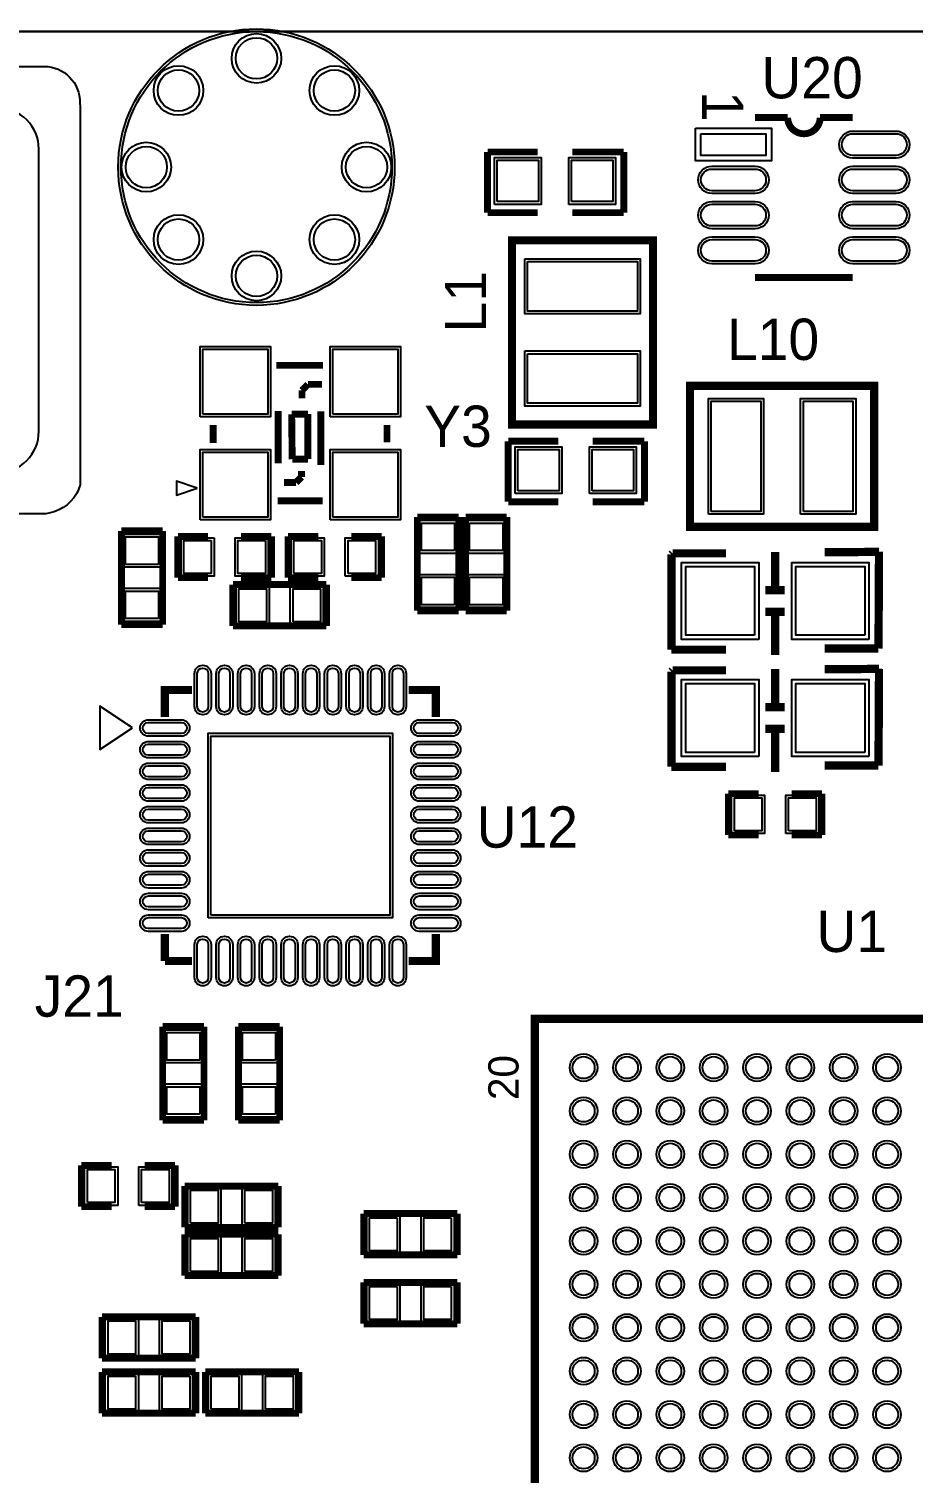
# Model space of a CAD drawing. Extents: x -2.2 to 93.5, y 0 to 50.
# Drawn here: x 19.5 to 35.82, y 23.41 to 50.05 of the extents above; entities that cross this region are included whole.
import ezdxf

# ---------------------------------------------------------------- set-up
doc = ezdxf.new("R2010")
doc.units = 0
for name, color, linetype in [('BG_OUTLINE', 5, 'CONTINUOUS'), ('BG_SILKSCREEN_TOP', 7, 'CONTINUOUS'), ('BG_SOLDERMASK_TOP', 110, 'CONTINUOUS'), ('PG_SILKSCREEN_TOP', 7, 'CONTINUOUS'), ('PIN_SOLDERMASK_TOP', 12, 'CONTINUOUS'), ('PIN_TOP', 12, 'CONTINUOUS'), ('RD_SILKSCREEN_TOP', 7, 'CONTINUOUS')]:
    doc.layers.add(name, color=color, linetype=linetype)

msp = doc.modelspace()

# ---------------------------------------------------------------- linework, layer by layer
at = {"layer": 'BG_OUTLINE'}
msp.add_lwpolyline([(0, 47.4472), (0, 47.999396, -0.414214), (1.999996, 49.999392), (77.999844, 49.999392, -0.414214), (79.99984, 47.999396), (79.99984, 1.999996, -0.414214), (77.999844, 0), (1.999996, 0, -0.414214), (0, 1.999996)], format="xyb", dxfattribs=at)
msp.add_lwpolyline([(0, 47.4472), (2.538222, 47.4472), (2.538222, 46.9646), (2.538222, 46.9392), (2.843022, 46.9392), (2.843022, 44.5008), (2.538222, 44.5008), (2.538222, 43.9928), (2.512822, 43.9928), (0, 43.9928), (0, 1.999996, 0.414214), (1.999996, 0), (77.999844, 0, 0.414214), (79.99984, 1.999996), (79.99984, 47.999396, 0.414214), (77.999844, 49.999392), (1.999996, 49.999392, 0.414214), (0, 47.999396)], format="xyb", close=True, dxfattribs=at)
at = {"layer": 'BG_SOLDERMASK_TOP'}
msp.add_lwpolyline([(6.731, 41.101264), (6.731, 41.863264), (18.923, 41.863264, 0.414214), (19.685, 42.625264), (19.685, 47.832264, 0.414214), (18.923, 48.594264), (6.731, 48.594264), (6.731, 49.356264), (19.7866, 49.356264, -0.419629), (20.441158, 48.689514, -0.031219), (20.447, 48.594264), (20.447, 41.64076, -0.248271), (19.971258, 41.139872, -0.071245), (19.7612, 41.101772, -0.008601), (19.7358, 41.101264)], format="xyb", close=True, dxfattribs=at)
at = {"layer": 'PG_SILKSCREEN_TOP'}
for points, const_width in [([(33.503362, 48.414432), (32.903414, 48.414432)], 0.127), ([(28.8925, 47.7774), (27.9654, 47.7774)], 0.127), ([(27.9654, 47.7774), (27.9654, 46.6598)], 0.127), ([(29.5275, 47.7774), (30.48, 47.7774)], 0.127), ([(30.48, 47.7774), (30.48, 46.6598)], 0.127), ([(27.9654, 46.6598), (28.8925, 46.6598)], 0.127), ([(30.48, 46.6598), (29.5275, 46.6598)], 0.127), ([(28.418028, 46.150022), (28.418028, 42.749978), (31.017972, 42.749978), (31.017972, 46.150022), (28.418028, 46.150022)], 0.150114), ([(32.903414, 45.463968), (34.703258, 45.463968)], 0.127), ([(24.071072, 43.84167), (24.931116, 43.84167)], 0.127), ([(24.540972, 43.381676), (24.650954, 43.491658)], 0.127), ([(24.540972, 43.231816), (24.540972, 43.381676)], 0.127), ([(24.650954, 43.491658), (24.91105, 43.491658)], 0.127), ([(31.700978, 40.864028), (35.101022, 40.864028), (35.101022, 43.463972), (31.700978, 43.463972), (31.700978, 40.864028)], 0.150114), ([(24.101044, 42.031666), (24.101044, 43.001692)], 0.127), ([(24.35098, 42.941748), (24.360886, 42.111676)], 0.127), ([(24.650954, 42.941748), (24.35098, 42.941748)], 0.127), ([(24.650954, 42.111676), (24.650954, 42.941748)], 0.127), ([(24.890984, 42.001694), (24.890984, 42.991786)], 0.127), ([(22.900894, 42.41165), (22.900894, 42.74185)], 0.127), ([(26.110946, 42.42181), (26.110946, 42.74185)], 0.127), ([(29.2735, 42.4434), (28.3464, 42.4434)], 0.127), ([(28.3464, 42.4434), (28.3464, 41.3258)], 0.127), ([(29.9085, 42.4434), (30.861, 42.4434)], 0.127), ([(30.861, 42.4434), (30.861, 41.3258)], 0.127), ([(24.360886, 42.111676), (24.650954, 42.111676)], 0.127), ([(24.43099, 41.681654), (24.531066, 41.78173)], 0.127), ([(24.531066, 41.78173), (24.531066, 41.891712)], 0.127), ([(24.211026, 41.681654), (24.43099, 41.681654)], 0.127), ([(24.090884, 41.341802), (24.920956, 41.341802)], 0.127), ([(28.3464, 41.3258), (29.2735, 41.3258)], 0.127), ([(30.861, 41.3258), (29.9085, 41.3258)], 0.127), ([(27.432, 41.042336), (26.67, 41.042336)], 0.127), ([(26.67, 41.042336), (26.67, 39.315136)], 0.127), ([(27.432, 39.315136), (27.432, 41.042336)], 0.127), ([(28.321, 41.042336), (27.559, 41.042336)], 0.127), ([(27.559, 41.042336), (27.559, 39.315136)], 0.127), ([(28.321, 39.315136), (28.321, 41.042336)], 0.127), ([(21.971, 40.788336), (21.209, 40.788336)], 0.127), ([(21.209, 40.788336), (21.209, 39.061136)], 0.127), ([(21.971, 39.061136), (21.971, 40.788336)], 0.127), ([(22.8092, 40.686736), (22.2504, 40.686736)], 0.127), ([(22.2504, 40.686736), (22.2504, 39.924736)], 0.127), ([(23.9776, 40.686736), (23.4188, 40.686736)], 0.127), ([(23.9776, 39.924736), (23.9776, 40.686736)], 0.127), ([(24.8412, 40.686736), (24.2824, 40.686736)], 0.127), ([(24.2824, 40.686736), (24.2824, 39.924736)], 0.127), ([(26.0096, 40.686736), (25.4508, 40.686736)], 0.127), ([(26.0096, 39.924736), (26.0096, 40.686736)], 0.127), ([(31.358078, 40.35298), (31.379922, 40.375078)], 0.1524), ([(31.358078, 40.35298), (31.379922, 40.375078)], 0.1524), ([(31.358078, 38.597078), (31.358078, 40.35298)], 0.1524), ([(31.379922, 40.375078), (31.854902, 40.375078)], 0.1524), ([(31.854902, 40.375078), (32.362902, 40.375078)], 0.1524), ([(33.274, 39.696898), (33.274, 40.396922)], 0.1524), ([(34.185098, 40.396922), (34.693098, 40.396922)], 0.1524), ([(34.693098, 40.396922), (35.189922, 40.403018)], 0.1524), ([(35.189922, 40.403018), (35.180016, 38.618922)], 0.1524), ([(22.2504, 39.924736), (22.8092, 39.924736)], 0.127), ([(23.4188, 39.924736), (23.9776, 39.924736)], 0.127), ([(24.2824, 39.924736), (24.8412, 39.924736)], 0.127), ([(25.4508, 39.924736), (26.0096, 39.924736)], 0.127), ([(23.2664, 39.797736), (23.2664, 39.035736)], 0.127), ([(24.9936, 39.797736), (23.2664, 39.797736)], 0.127), ([(24.9936, 39.035736), (24.9936, 39.797736)], 0.127), ([(33.089596, 39.696898), (33.44799, 39.696898)], 0.1524), ([(26.67, 39.315136), (27.432, 39.315136)], 0.127), ([(27.559, 39.315136), (28.321, 39.315136)], 0.127), ([(33.089596, 39.297102), (33.44799, 39.297102)], 0.1524), ([(33.274, 38.497002), (33.274, 39.297102)], 0.1524), ([(21.209, 39.061136), (21.971, 39.061136)], 0.127), ([(23.2664, 39.035736), (24.9936, 39.035736)], 0.127), ([(31.854902, 38.597078), (31.358078, 38.597078)], 0.1524), ([(32.362902, 38.597078), (31.854902, 38.597078)], 0.1524), ([(34.693098, 38.618922), (34.185098, 38.618922)], 0.1524), ([(35.180016, 38.618922), (34.693098, 38.618922)], 0.1524), ([(31.358078, 38.19398), (31.379922, 38.216078)], 0.1524), ([(31.358078, 38.19398), (31.379922, 38.216078)], 0.1524), ([(31.358078, 36.438078), (31.358078, 38.19398)], 0.1524), ([(31.379922, 38.216078), (31.854902, 38.216078)], 0.1524), ([(31.854902, 38.216078), (32.362902, 38.216078)], 0.1524), ([(33.274, 37.537898), (33.274, 38.237922)], 0.1524), ([(34.185098, 38.237922), (34.693098, 38.237922)], 0.1524), ([(34.693098, 38.237922), (35.189922, 38.244018)], 0.1524), ([(35.189922, 38.244018), (35.180016, 36.459922)], 0.1524), ([(22.511004, 37.852604), (22.011132, 37.852604), (22.011132, 37.352732)], 0.150114), ([(27.010868, 37.352732), (27.010868, 37.852604), (26.510996, 37.852604)], 0.150114), ([(33.089596, 37.537898), (33.44799, 37.537898)], 0.1524), ([(33.089596, 37.138102), (33.44799, 37.138102)], 0.1524), ([(33.274, 36.338002), (33.274, 37.138102)], 0.1524), ([(31.854902, 36.438078), (31.358078, 36.438078)], 0.1524), ([(32.362902, 36.438078), (31.854902, 36.438078)], 0.1524), ([(34.693098, 36.459922), (34.185098, 36.459922)], 0.1524), ([(35.180016, 36.459922), (34.693098, 36.459922)], 0.1524), ([(32.4104, 35.941), (32.4104, 35.179)], 0.127), ([(32.9692, 35.941), (32.4104, 35.941)], 0.127), ([(34.1376, 35.941), (33.5788, 35.941)], 0.127), ([(34.1376, 35.179), (34.1376, 35.941)], 0.127), ([(32.4104, 35.179), (32.9692, 35.179)], 0.127), ([(33.5788, 35.179), (34.1376, 35.179)], 0.127), ([(22.011132, 33.35274), (22.011132, 32.852868)], 0.150114), ([(26.510996, 32.852868), (27.010868, 32.852868), (27.010868, 33.35274)], 0.150114), ([(22.011132, 32.852868), (22.511004, 32.852868)], 0.150114), ([(22.733, 31.644336), (21.971, 31.644336)], 0.127), ([(21.971, 31.644336), (21.971, 29.917136)], 0.127), ([(22.733, 29.917136), (22.733, 31.644336)], 0.127), ([(24.13, 31.644336), (23.368, 31.644336)], 0.127), ([(23.368, 31.644336), (23.368, 29.917136)], 0.127), ([(24.13, 29.917136), (24.13, 31.644336)], 0.127), ([(45.83811, 14.787626), (45.83811, 31.787846), (28.83789, 31.787846), (28.83789, 15.387828), (29.438092, 14.787626), (45.83811, 14.787626)], 0.150114), ([(21.971, 29.917136), (22.733, 29.917136)], 0.127), ([(23.368, 29.917136), (24.13, 29.917136)], 0.127), ([(21.0312, 29.083), (20.4724, 29.083)], 0.127), ([(20.4724, 29.083), (20.4724, 28.321)], 0.127), ([(22.1996, 29.083), (21.6408, 29.083)], 0.127), ([(22.1996, 28.321), (22.1996, 29.083)], 0.127), ([(22.3774, 28.702), (22.3774, 27.94)], 0.127), ([(24.1046, 28.702), (22.3774, 28.702)], 0.127), ([(24.1046, 27.94), (24.1046, 28.702)], 0.127), ([(20.4724, 28.321), (21.0312, 28.321)], 0.127), ([(21.6408, 28.321), (22.1996, 28.321)], 0.127), ([(27.4066, 28.194), (25.6794, 28.194)], 0.127), ([(25.6794, 28.194), (25.6794, 27.432)], 0.127), ([(27.4066, 27.432), (27.4066, 28.194)], 0.127), ([(22.3774, 27.94), (24.1046, 27.94)], 0.127), ([(22.3774, 27.813), (22.3774, 27.051)], 0.127), ([(24.1046, 27.813), (22.3774, 27.813)], 0.127), ([(24.1046, 27.051), (24.1046, 27.813)], 0.127), ([(25.6794, 27.432), (27.4066, 27.432)], 0.127), ([(22.3774, 27.051), (24.1046, 27.051)], 0.127), ([(27.4066, 26.924), (25.6794, 26.924)], 0.127), ([(25.6794, 26.924), (25.6794, 26.162)], 0.127), ([(27.4066, 26.162), (27.4066, 26.924)], 0.127), ([(22.5806, 26.289), (20.8534, 26.289)], 0.127), ([(20.8534, 26.289), (20.8534, 25.527)], 0.127), ([(22.5806, 25.527), (22.5806, 26.289)], 0.127), ([(25.6794, 26.162), (27.4066, 26.162)], 0.127), ([(20.8534, 25.527), (22.5806, 25.527)], 0.127), ([(22.5806, 25.273), (20.8534, 25.273)], 0.127), ([(20.8534, 25.273), (20.8534, 24.511)], 0.127), ([(22.5806, 24.511), (22.5806, 25.273)], 0.127), ([(22.7584, 25.273), (22.7584, 24.511)], 0.127), ([(24.4856, 25.273), (22.7584, 25.273)], 0.127), ([(24.4856, 24.511), (24.4856, 25.273)], 0.127), ([(20.8534, 24.511), (22.5806, 24.511)], 0.127), ([(22.7584, 24.511), (24.4856, 24.511)], 0.127)]:
    msp.add_lwpolyline(points, dxfattribs=dict(at, const_width=const_width))
at = {"layer": 'PG_SILKSCREEN_TOP', "const_width": 0.127}
msp.add_lwpolyline([(34.703258, 48.414432), (34.10331, 48.414432, -1), (33.503362, 48.414432)], format="xyb", dxfattribs=at)
at = {"layer": 'PG_SILKSCREEN_TOP'}
for points in [[(22.606, 41.575736), (22.225, 41.702736), (22.225, 41.448736)], [(21.41093, 37.152834), (20.810982, 37.55263), (20.810982, 36.752784)]]:
    msp.add_lwpolyline(points, close=True, dxfattribs=at)
at = {"layer": 'PIN_SOLDERMASK_TOP'}
for points in [[(31.801816, 48.215931), (33.204912, 48.215931), (33.204912, 47.612681), (31.801816, 47.612681)], [(28.0924, 46.8122), (28.0924, 47.6758), (28.956, 47.6758), (28.956, 46.8122)], [(29.464, 46.8122), (29.464, 47.6758), (30.3276, 47.6758), (30.3276, 46.8122)], [(28.6512, 45.807884), (30.7848, 45.807884), (30.7848, 44.791884), (28.6512, 44.791884)], [(22.660356, 42.890948), (22.660356, 44.192444), (23.961852, 44.192444), (23.961852, 42.890948)], [(25.060148, 42.890948), (25.060148, 44.192444), (26.361644, 44.192444), (26.361644, 42.890948)], [(28.6512, 44.108116), (30.7848, 44.108116), (30.7848, 43.092116), (28.6512, 43.092116)], [(32.043116, 41.0972), (32.043116, 43.2308), (33.059116, 43.2308), (33.059116, 41.0972)], [(33.742884, 41.0972), (33.742884, 43.2308), (34.758884, 43.2308), (34.758884, 41.0972)], [(22.660356, 40.991028), (22.660356, 42.292524), (23.961852, 42.292524), (23.961852, 40.991028)], [(25.060148, 40.991028), (25.060148, 42.292524), (26.361644, 42.292524), (26.361644, 40.991028)], [(28.4734, 41.4782), (28.4734, 42.3418), (29.337, 42.3418), (29.337, 41.4782)], [(29.845, 41.4782), (29.845, 42.3418), (30.7086, 42.3418), (30.7086, 41.4782)], [(27.4066, 40.374062), (26.6954, 40.374062), (26.6954, 40.983662), (27.4066, 40.983662)], [(27.5844, 40.983662), (28.2956, 40.983662), (28.2956, 40.374062), (27.5844, 40.374062)], [(21.9456, 40.120062), (21.2344, 40.120062), (21.2344, 40.729662), (21.9456, 40.729662)], [(22.918674, 40.661336), (22.918674, 39.950136), (22.309074, 39.950136), (22.309074, 40.661336)], [(23.918926, 40.661336), (23.918926, 39.950136), (23.309326, 39.950136), (23.309326, 40.661336)], [(24.341074, 39.950136), (24.341074, 40.661336), (24.950674, 40.661336), (24.950674, 39.950136)], [(25.341326, 39.950136), (25.341326, 40.661336), (25.950926, 40.661336), (25.950926, 39.950136)], [(27.4066, 39.37381), (26.6954, 39.37381), (26.6954, 39.98341), (27.4066, 39.98341)], [(27.5844, 39.98341), (28.2956, 39.98341), (28.2956, 39.37381), (27.5844, 39.37381)], [(32.9692, 38.7858), (31.5468, 38.7858), (31.5468, 40.2082), (32.9692, 40.2082)], [(35.0012, 38.7858), (33.5788, 38.7858), (33.5788, 40.2082), (35.0012, 40.2082)], [(21.9456, 39.11981), (21.2344, 39.11981), (21.2344, 39.72941), (21.9456, 39.72941)], [(23.325074, 39.061136), (23.325074, 39.772336), (23.934674, 39.772336), (23.934674, 39.061136)], [(24.325326, 39.061136), (24.325326, 39.772336), (24.934926, 39.772336), (24.934926, 39.061136)], [(32.9692, 36.6268), (31.5468, 36.6268), (31.5468, 38.0492), (32.9692, 38.0492)], [(35.0012, 36.6268), (33.5788, 36.6268), (33.5788, 38.0492), (35.0012, 38.0492)], [(22.8092, 33.650936), (22.8092, 37.054536), (26.2128, 37.054536), (26.2128, 33.650936)], [(32.469074, 35.2044), (32.469074, 35.9156), (33.078674, 35.9156), (33.078674, 35.2044)], [(33.469326, 35.2044), (33.469326, 35.9156), (34.078926, 35.9156), (34.078926, 35.2044)], [(22.7076, 30.976062), (21.9964, 30.976062), (21.9964, 31.585662), (22.7076, 31.585662)], [(24.1046, 30.976062), (23.3934, 30.976062), (23.3934, 31.585662), (24.1046, 31.585662)], [(22.7076, 29.97581), (21.9964, 29.97581), (21.9964, 30.58541), (22.7076, 30.58541)], [(24.1046, 29.97581), (23.3934, 29.97581), (23.3934, 30.58541), (24.1046, 30.58541)], [(20.531074, 28.3464), (20.531074, 29.0576), (21.140674, 29.0576), (21.140674, 28.3464)], [(21.531326, 28.3464), (21.531326, 29.0576), (22.140926, 29.0576), (22.140926, 28.3464)], [(22.436074, 27.9654), (22.436074, 28.6766), (23.045674, 28.6766), (23.045674, 27.9654)], [(23.436326, 27.9654), (23.436326, 28.6766), (24.045926, 28.6766), (24.045926, 27.9654)], [(26.347674, 28.1686), (26.347674, 27.4574), (25.738074, 27.4574), (25.738074, 28.1686)], [(27.347926, 28.1686), (27.347926, 27.4574), (26.738326, 27.4574), (26.738326, 28.1686)], [(22.436074, 27.0764), (22.436074, 27.7876), (23.045674, 27.7876), (23.045674, 27.0764)], [(23.436326, 27.0764), (23.436326, 27.7876), (24.045926, 27.7876), (24.045926, 27.0764)], [(26.347674, 26.8986), (26.347674, 26.1874), (25.738074, 26.1874), (25.738074, 26.8986)], [(27.347926, 26.8986), (27.347926, 26.1874), (26.738326, 26.1874), (26.738326, 26.8986)], [(21.521674, 26.2636), (21.521674, 25.5524), (20.912074, 25.5524), (20.912074, 26.2636)], [(22.521926, 26.2636), (22.521926, 25.5524), (21.912326, 25.5524), (21.912326, 26.2636)], [(21.521674, 25.2476), (21.521674, 24.5364), (20.912074, 24.5364), (20.912074, 25.2476)], [(22.521926, 25.2476), (22.521926, 24.5364), (21.912326, 24.5364), (21.912326, 25.2476)], [(22.817074, 24.5364), (22.817074, 25.2476), (23.426674, 25.2476), (23.426674, 24.5364)], [(23.817326, 24.5364), (23.817326, 25.2476), (24.426926, 25.2476), (24.426926, 24.5364)]]:
    msp.add_lwpolyline(points, close=True, dxfattribs=at)
for points in [[(35.503231, 47.663481), (34.703385, 47.663481, -1), (34.703385, 48.165131), (35.503231, 48.165131, -1)], [(32.903287, 47.013495), (32.103441, 47.013495, -1), (32.103441, 47.515145), (32.903287, 47.515145, -1)], [(35.503231, 47.013495), (34.703385, 47.013495, -1), (34.703385, 47.515145), (35.503231, 47.515145, -1)], [(32.903287, 46.363255), (32.103441, 46.363255, -1), (32.103441, 46.864905), (32.903287, 46.864905, -1)], [(35.503231, 46.363255), (34.703385, 46.363255, -1), (34.703385, 46.864905), (35.503231, 46.864905, -1)], [(32.903287, 45.713269), (32.103441, 45.713269, -1), (32.103441, 46.214919), (32.903287, 46.214919, -1)], [(35.503231, 45.713269), (34.703385, 45.713269, -1), (34.703385, 46.214919), (35.503231, 46.214919, -1)], [(22.863302, 38.157404), (22.863302, 37.547804, -1), (22.558502, 37.547804), (22.558502, 38.157404, -1)], [(23.263352, 38.157404), (23.263352, 37.547804, -1), (22.958552, 37.547804), (22.958552, 38.157404, -1)], [(23.663402, 38.157404), (23.663402, 37.547804, -1), (23.358602, 37.547804), (23.358602, 38.157404, -1)], [(24.063452, 38.157404), (24.063452, 37.547804, -1), (23.758652, 37.547804), (23.758652, 38.157404, -1)], [(24.463502, 38.157404), (24.463502, 37.547804, -1), (24.158702, 37.547804), (24.158702, 38.157404, -1)], [(24.863298, 38.157404), (24.863298, 37.547804, -1), (24.558498, 37.547804), (24.558498, 38.157404, -1)], [(25.263348, 38.157404), (25.263348, 37.547804, -1), (24.958548, 37.547804), (24.958548, 38.157404, -1)], [(25.663398, 38.157404), (25.663398, 37.547804, -1), (25.358598, 37.547804), (25.358598, 38.157404, -1)], [(26.063448, 38.157404), (26.063448, 37.547804, -1), (25.758648, 37.547804), (25.758648, 38.157404, -1)], [(26.463498, 38.157404), (26.463498, 37.547804, -1), (26.158698, 37.547804), (26.158698, 38.157404, -1)], [(22.315932, 37.000434), (21.706332, 37.000434, -1), (21.706332, 37.305234), (22.315932, 37.305234, -1)], [(27.315668, 37.000434), (26.706068, 37.000434, -1), (26.706068, 37.305234), (27.315668, 37.305234, -1)], [(22.315932, 36.600384), (21.706332, 36.600384, -1), (21.706332, 36.905184), (22.315932, 36.905184, -1)], [(27.315668, 36.600384), (26.706068, 36.600384, -1), (26.706068, 36.905184), (27.315668, 36.905184, -1)], [(22.315932, 36.200334), (21.706332, 36.200334, -1), (21.706332, 36.505134), (22.315932, 36.505134, -1)], [(27.315668, 36.200334), (26.706068, 36.200334, -1), (26.706068, 36.505134), (27.315668, 36.505134, -1)], [(22.315932, 35.800284), (21.706332, 35.800284, -1), (21.706332, 36.105084), (22.315932, 36.105084, -1)], [(27.315668, 35.800284), (26.706068, 35.800284, -1), (26.706068, 36.105084), (27.315668, 36.105084, -1)], [(22.315932, 35.400234), (21.706332, 35.400234, -1), (21.706332, 35.705034), (22.315932, 35.705034, -1)], [(27.315668, 35.400234), (26.706068, 35.400234, -1), (26.706068, 35.705034), (27.315668, 35.705034, -1)], [(22.315932, 35.000438), (21.706332, 35.000438, -1), (21.706332, 35.305238), (22.315932, 35.305238, -1)], [(27.315668, 35.000438), (26.706068, 35.000438, -1), (26.706068, 35.305238), (27.315668, 35.305238, -1)], [(22.315932, 34.600388), (21.706332, 34.600388, -1), (21.706332, 34.905188), (22.315932, 34.905188, -1)], [(27.315668, 34.600388), (26.706068, 34.600388, -1), (26.706068, 34.905188), (27.315668, 34.905188, -1)], [(22.315932, 34.200338), (21.706332, 34.200338, -1), (21.706332, 34.505138), (22.315932, 34.505138, -1)], [(27.315668, 34.200338), (26.706068, 34.200338, -1), (26.706068, 34.505138), (27.315668, 34.505138, -1)], [(22.315932, 33.800288), (21.706332, 33.800288, -1), (21.706332, 34.105088), (22.315932, 34.105088, -1)], [(27.315668, 33.800288), (26.706068, 33.800288, -1), (26.706068, 34.105088), (27.315668, 34.105088, -1)], [(22.315932, 33.400238), (21.706332, 33.400238, -1), (21.706332, 33.705038), (22.315932, 33.705038, -1)], [(27.315668, 33.400238), (26.706068, 33.400238, -1), (26.706068, 33.705038), (27.315668, 33.705038, -1)], [(22.863302, 33.157668), (22.863302, 32.548068, -1), (22.558502, 32.548068), (22.558502, 33.157668, -1)], [(23.263352, 33.157668), (23.263352, 32.548068, -1), (22.958552, 32.548068), (22.958552, 33.157668, -1)], [(23.663402, 33.157668), (23.663402, 32.548068, -1), (23.358602, 32.548068), (23.358602, 33.157668, -1)], [(24.063452, 33.157668), (24.063452, 32.548068, -1), (23.758652, 32.548068), (23.758652, 33.157668, -1)], [(24.463502, 33.157668), (24.463502, 32.548068, -1), (24.158702, 32.548068), (24.158702, 33.157668, -1)], [(24.863298, 33.157668), (24.863298, 32.548068, -1), (24.558498, 32.548068), (24.558498, 33.157668, -1)], [(25.263348, 33.157668), (25.263348, 32.548068, -1), (24.958548, 32.548068), (24.958548, 33.157668, -1)], [(25.663398, 33.157668), (25.663398, 32.548068, -1), (25.358598, 32.548068), (25.358598, 33.157668, -1)], [(26.063448, 33.157668), (26.063448, 32.548068, -1), (25.758648, 32.548068), (25.758648, 33.157668, -1)], [(26.463498, 33.157668), (26.463498, 32.548068, -1), (26.158698, 32.548068), (26.158698, 33.157668, -1)]]:
    msp.add_lwpolyline(points, format="xyb", close=True, dxfattribs=at)
for centre, radius in [((23.700994, 47.49927), 2.550033), ((23.700994, 49.50587), 0.4572), ((22.262338, 48.912526), 0.4572), ((25.13965, 48.912526), 0.4572), ((21.668994, 47.49927), 0.4572), ((25.732994, 47.49927), 0.4572), ((22.262338, 46.162214), 0.4572), ((25.13965, 46.162214), 0.4572), ((23.700994, 45.49267), 0.4572), ((29.738066, 30.88767), 0.254), ((30.537912, 30.88767), 0.254), ((31.338012, 30.88767), 0.254), ((32.138112, 30.88767), 0.254), ((32.937958, 30.88767), 0.254), ((33.738058, 30.88767), 0.254), ((34.537904, 30.88767), 0.254), ((35.338004, 30.88767), 0.254), ((29.738066, 30.087824), 0.254), ((30.537912, 30.087824), 0.254), ((31.338012, 30.087824), 0.254), ((32.138112, 30.087824), 0.254), ((32.937958, 30.087824), 0.254), ((33.738058, 30.087824), 0.254), ((34.537904, 30.087824), 0.254), ((35.338004, 30.087824), 0.254), ((29.738066, 29.287724), 0.254), ((30.537912, 29.287724), 0.254), ((31.338012, 29.287724), 0.254), ((32.138112, 29.287724), 0.254), ((32.937958, 29.287724), 0.254), ((33.738058, 29.287724), 0.254), ((34.537904, 29.287724), 0.254), ((35.338004, 29.287724), 0.254), ((29.738066, 28.487624), 0.254), ((30.537912, 28.487624), 0.254), ((31.338012, 28.487624), 0.254), ((32.138112, 28.487624), 0.254), ((32.937958, 28.487624), 0.254), ((33.738058, 28.487624), 0.254), ((34.537904, 28.487624), 0.254), ((35.338004, 28.487624), 0.254), ((29.738066, 27.687778), 0.254), ((30.537912, 27.687778), 0.254), ((31.338012, 27.687778), 0.254), ((32.138112, 27.687778), 0.254), ((32.937958, 27.687778), 0.254), ((33.738058, 27.687778), 0.254), ((34.537904, 27.687778), 0.254), ((35.338004, 27.687778), 0.254), ((29.738066, 26.887678), 0.254), ((30.537912, 26.887678), 0.254), ((31.338012, 26.887678), 0.254), ((32.138112, 26.887678), 0.254), ((32.937958, 26.887678), 0.254), ((33.738058, 26.887678), 0.254), ((34.537904, 26.887678), 0.254), ((35.338004, 26.887678), 0.254), ((29.738066, 26.087832), 0.254), ((30.537912, 26.087832), 0.254), ((31.338012, 26.087832), 0.254), ((32.138112, 26.087832), 0.254), ((32.937958, 26.087832), 0.254), ((33.738058, 26.087832), 0.254), ((34.537904, 26.087832), 0.254), ((35.338004, 26.087832), 0.254), ((29.738066, 25.287732), 0.254), ((30.537912, 25.287732), 0.254), ((31.338012, 25.287732), 0.254), ((32.138112, 25.287732), 0.254), ((32.937958, 25.287732), 0.254), ((33.738058, 25.287732), 0.254), ((34.537904, 25.287732), 0.254), ((35.338004, 25.287732), 0.254), ((29.738066, 24.487632), 0.254), ((30.537912, 24.487632), 0.254), ((31.338012, 24.487632), 0.254), ((32.138112, 24.487632), 0.254), ((32.937958, 24.487632), 0.254), ((33.738058, 24.487632), 0.254), ((34.537904, 24.487632), 0.254), ((35.338004, 24.487632), 0.254), ((29.738066, 23.687786), 0.254), ((30.537912, 23.687786), 0.254), ((31.338012, 23.687786), 0.254), ((32.138112, 23.687786), 0.254), ((32.937958, 23.687786), 0.254), ((33.738058, 23.687786), 0.254), ((34.537904, 23.687786), 0.254), ((35.338004, 23.687786), 0.254)]:
    msp.add_circle(centre, radius, dxfattribs=at)
at = {"layer": 'PIN_TOP'}
for points in [[(31.903416, 48.114331), (33.103312, 48.114331), (33.103312, 47.714281), (31.903416, 47.714281)], [(28.1432, 46.863), (28.1432, 47.625), (28.9052, 47.625), (28.9052, 46.863)], [(29.5148, 46.863), (29.5148, 47.625), (30.2768, 47.625), (30.2768, 46.863)], [(28.702, 45.757084), (30.734, 45.757084), (30.734, 44.842684), (28.702, 44.842684)], [(22.711156, 42.941748), (22.711156, 44.141644), (23.911052, 44.141644), (23.911052, 42.941748)], [(25.110948, 42.941748), (25.110948, 44.141644), (26.310844, 44.141644), (26.310844, 42.941748)], [(28.702, 44.057316), (30.734, 44.057316), (30.734, 43.142916), (28.702, 43.142916)], [(32.093916, 41.148), (32.093916, 43.18), (33.008316, 43.18), (33.008316, 41.148)], [(33.793684, 41.148), (33.793684, 43.18), (34.708084, 43.18), (34.708084, 41.148)], [(22.711156, 41.041828), (22.711156, 42.241724), (23.911052, 42.241724), (23.911052, 41.041828)], [(25.110948, 41.041828), (25.110948, 42.241724), (26.310844, 42.241724), (26.310844, 41.041828)], [(28.5242, 41.529), (28.5242, 42.291), (29.2862, 42.291), (29.2862, 41.529)], [(29.8958, 41.529), (29.8958, 42.291), (30.6578, 42.291), (30.6578, 41.529)], [(27.3558, 40.424862), (26.7462, 40.424862), (26.7462, 40.932862), (27.3558, 40.932862)], [(27.6352, 40.932862), (28.2448, 40.932862), (28.2448, 40.424862), (27.6352, 40.424862)], [(21.8948, 40.170862), (21.2852, 40.170862), (21.2852, 40.678862), (21.8948, 40.678862)], [(22.867874, 40.610536), (22.867874, 40.000936), (22.359874, 40.000936), (22.359874, 40.610536)], [(23.868126, 40.610536), (23.868126, 40.000936), (23.360126, 40.000936), (23.360126, 40.610536)], [(24.391874, 40.000936), (24.391874, 40.610536), (24.899874, 40.610536), (24.899874, 40.000936)], [(25.392126, 40.000936), (25.392126, 40.610536), (25.900126, 40.610536), (25.900126, 40.000936)], [(32.893, 38.862), (31.623, 38.862), (31.623, 40.132), (32.893, 40.132)], [(34.925, 38.862), (33.655, 38.862), (33.655, 40.132), (34.925, 40.132)], [(23.375874, 39.111936), (23.375874, 39.721536), (23.883874, 39.721536), (23.883874, 39.111936)], [(24.376126, 39.111936), (24.376126, 39.721536), (24.884126, 39.721536), (24.884126, 39.111936)], [(27.3558, 39.42461), (26.7462, 39.42461), (26.7462, 39.93261), (27.3558, 39.93261)], [(27.6352, 39.93261), (28.2448, 39.93261), (28.2448, 39.42461), (27.6352, 39.42461)], [(21.8948, 39.17061), (21.2852, 39.17061), (21.2852, 39.67861), (21.8948, 39.67861)], [(32.893, 36.703), (31.623, 36.703), (31.623, 37.973), (32.893, 37.973)], [(34.925, 36.703), (33.655, 36.703), (33.655, 37.973), (34.925, 37.973)], [(22.86, 33.701736), (22.86, 37.003736), (26.162, 37.003736), (26.162, 33.701736)], [(32.519874, 35.2552), (32.519874, 35.8648), (33.027874, 35.8648), (33.027874, 35.2552)], [(33.520126, 35.2552), (33.520126, 35.8648), (34.028126, 35.8648), (34.028126, 35.2552)], [(22.6568, 31.026862), (22.0472, 31.026862), (22.0472, 31.534862), (22.6568, 31.534862)], [(24.0538, 31.026862), (23.4442, 31.026862), (23.4442, 31.534862), (24.0538, 31.534862)], [(22.6568, 30.02661), (22.0472, 30.02661), (22.0472, 30.53461), (22.6568, 30.53461)], [(24.0538, 30.02661), (23.4442, 30.02661), (23.4442, 30.53461), (24.0538, 30.53461)], [(20.581874, 28.3972), (20.581874, 29.0068), (21.089874, 29.0068), (21.089874, 28.3972)], [(21.582126, 28.3972), (21.582126, 29.0068), (22.090126, 29.0068), (22.090126, 28.3972)], [(22.486874, 28.0162), (22.486874, 28.6258), (22.994874, 28.6258), (22.994874, 28.0162)], [(23.487126, 28.0162), (23.487126, 28.6258), (23.995126, 28.6258), (23.995126, 28.0162)], [(26.296874, 28.1178), (26.296874, 27.5082), (25.788874, 27.5082), (25.788874, 28.1178)], [(27.297126, 28.1178), (27.297126, 27.5082), (26.789126, 27.5082), (26.789126, 28.1178)], [(22.486874, 27.1272), (22.486874, 27.7368), (22.994874, 27.7368), (22.994874, 27.1272)], [(23.487126, 27.1272), (23.487126, 27.7368), (23.995126, 27.7368), (23.995126, 27.1272)], [(26.296874, 26.8478), (26.296874, 26.2382), (25.788874, 26.2382), (25.788874, 26.8478)], [(27.297126, 26.8478), (27.297126, 26.2382), (26.789126, 26.2382), (26.789126, 26.8478)], [(21.470874, 26.2128), (21.470874, 25.6032), (20.962874, 25.6032), (20.962874, 26.2128)], [(22.471126, 26.2128), (22.471126, 25.6032), (21.963126, 25.6032), (21.963126, 26.2128)], [(21.470874, 25.1968), (21.470874, 24.5872), (20.962874, 24.5872), (20.962874, 25.1968)], [(22.471126, 25.1968), (22.471126, 24.5872), (21.963126, 24.5872), (21.963126, 25.1968)], [(22.867874, 24.5872), (22.867874, 25.1968), (23.375874, 25.1968), (23.375874, 24.5872)], [(23.868126, 24.5872), (23.868126, 25.1968), (24.376126, 25.1968), (24.376126, 24.5872)]]:
    msp.add_lwpolyline(points, close=True, dxfattribs=at)
for points in [[(35.503231, 47.714281), (34.703385, 47.714281, -1), (34.703385, 48.114331), (35.503231, 48.114331, -1)], [(32.903287, 47.064295), (32.103441, 47.064295, -1), (32.103441, 47.464345), (32.903287, 47.464345, -1)], [(35.503231, 47.064295), (34.703385, 47.064295, -1), (34.703385, 47.464345), (35.503231, 47.464345, -1)], [(32.903287, 46.414055), (32.103441, 46.414055, -1), (32.103441, 46.814105), (32.903287, 46.814105, -1)], [(35.503231, 46.414055), (34.703385, 46.414055, -1), (34.703385, 46.814105), (35.503231, 46.814105, -1)], [(32.903287, 45.764069), (32.103441, 45.764069, -1), (32.103441, 46.164119), (32.903287, 46.164119, -1)], [(35.503231, 45.764069), (34.703385, 45.764069, -1), (34.703385, 46.164119), (35.503231, 46.164119, -1)], [(22.812502, 38.157404), (22.812502, 37.547804, -1), (22.609302, 37.547804), (22.609302, 38.157404, -1)], [(23.212552, 38.157404), (23.212552, 37.547804, -1), (23.009352, 37.547804), (23.009352, 38.157404, -1)], [(23.612602, 38.157404), (23.612602, 37.547804, -1), (23.409402, 37.547804), (23.409402, 38.157404, -1)], [(24.012652, 38.157404), (24.012652, 37.547804, -1), (23.809452, 37.547804), (23.809452, 38.157404, -1)], [(24.412702, 38.157404), (24.412702, 37.547804, -1), (24.209502, 37.547804), (24.209502, 38.157404, -1)], [(24.812498, 38.157404), (24.812498, 37.547804, -1), (24.609298, 37.547804), (24.609298, 38.157404, -1)], [(25.212548, 38.157404), (25.212548, 37.547804, -1), (25.009348, 37.547804), (25.009348, 38.157404, -1)], [(25.612598, 38.157404), (25.612598, 37.547804, -1), (25.409398, 37.547804), (25.409398, 38.157404, -1)], [(26.012648, 38.157404), (26.012648, 37.547804, -1), (25.809448, 37.547804), (25.809448, 38.157404, -1)], [(26.412698, 38.157404), (26.412698, 37.547804, -1), (26.209498, 37.547804), (26.209498, 38.157404, -1)], [(22.315932, 37.051234), (21.706332, 37.051234, -1), (21.706332, 37.254434), (22.315932, 37.254434, -1)], [(27.315668, 37.051234), (26.706068, 37.051234, -1), (26.706068, 37.254434), (27.315668, 37.254434, -1)], [(22.315932, 36.651184), (21.706332, 36.651184, -1), (21.706332, 36.854384), (22.315932, 36.854384, -1)], [(27.315668, 36.651184), (26.706068, 36.651184, -1), (26.706068, 36.854384), (27.315668, 36.854384, -1)], [(22.315932, 36.251134), (21.706332, 36.251134, -1), (21.706332, 36.454334), (22.315932, 36.454334, -1)], [(27.315668, 36.251134), (26.706068, 36.251134, -1), (26.706068, 36.454334), (27.315668, 36.454334, -1)], [(22.315932, 35.851084), (21.706332, 35.851084, -1), (21.706332, 36.054284), (22.315932, 36.054284, -1)], [(27.315668, 35.851084), (26.706068, 35.851084, -1), (26.706068, 36.054284), (27.315668, 36.054284, -1)], [(22.315932, 35.451034), (21.706332, 35.451034, -1), (21.706332, 35.654234), (22.315932, 35.654234, -1)], [(27.315668, 35.451034), (26.706068, 35.451034, -1), (26.706068, 35.654234), (27.315668, 35.654234, -1)], [(22.315932, 35.051238), (21.706332, 35.051238, -1), (21.706332, 35.254438), (22.315932, 35.254438, -1)], [(27.315668, 35.051238), (26.706068, 35.051238, -1), (26.706068, 35.254438), (27.315668, 35.254438, -1)], [(22.315932, 34.651188), (21.706332, 34.651188, -1), (21.706332, 34.854388), (22.315932, 34.854388, -1)], [(27.315668, 34.651188), (26.706068, 34.651188, -1), (26.706068, 34.854388), (27.315668, 34.854388, -1)], [(22.315932, 34.251138), (21.706332, 34.251138, -1), (21.706332, 34.454338), (22.315932, 34.454338, -1)], [(27.315668, 34.251138), (26.706068, 34.251138, -1), (26.706068, 34.454338), (27.315668, 34.454338, -1)], [(22.315932, 33.851088), (21.706332, 33.851088, -1), (21.706332, 34.054288), (22.315932, 34.054288, -1)], [(27.315668, 33.851088), (26.706068, 33.851088, -1), (26.706068, 34.054288), (27.315668, 34.054288, -1)], [(22.315932, 33.451038), (21.706332, 33.451038, -1), (21.706332, 33.654238), (22.315932, 33.654238, -1)], [(27.315668, 33.451038), (26.706068, 33.451038, -1), (26.706068, 33.654238), (27.315668, 33.654238, -1)], [(22.812502, 33.157668), (22.812502, 32.548068, -1), (22.609302, 32.548068), (22.609302, 33.157668, -1)], [(23.212552, 33.157668), (23.212552, 32.548068, -1), (23.009352, 32.548068), (23.009352, 33.157668, -1)], [(23.612602, 33.157668), (23.612602, 32.548068, -1), (23.409402, 32.548068), (23.409402, 33.157668, -1)], [(24.012652, 33.157668), (24.012652, 32.548068, -1), (23.809452, 32.548068), (23.809452, 33.157668, -1)], [(24.412702, 33.157668), (24.412702, 32.548068, -1), (24.209502, 32.548068), (24.209502, 33.157668, -1)], [(24.812498, 33.157668), (24.812498, 32.548068, -1), (24.609298, 32.548068), (24.609298, 33.157668, -1)], [(25.212548, 33.157668), (25.212548, 32.548068, -1), (25.009348, 32.548068), (25.009348, 33.157668, -1)], [(25.612598, 33.157668), (25.612598, 32.548068, -1), (25.409398, 32.548068), (25.409398, 33.157668, -1)], [(26.012648, 33.157668), (26.012648, 32.548068, -1), (25.809448, 32.548068), (25.809448, 33.157668, -1)], [(26.412698, 33.157668), (26.412698, 32.548068, -1), (26.209498, 32.548068), (26.209498, 33.157668, -1)]]:
    msp.add_lwpolyline(points, format="xyb", close=True, dxfattribs=at)
for centre, radius in [((23.700994, 47.49927), 2.499995), ((23.700994, 49.50587), 0.381), ((22.262338, 48.912526), 0.381), ((25.13965, 48.912526), 0.381), ((21.668994, 47.49927), 0.381), ((25.732994, 47.49927), 0.381), ((22.262338, 46.162214), 0.381), ((25.13965, 46.162214), 0.381), ((23.700994, 45.49267), 0.381), ((29.738066, 30.88767), 0.2032), ((30.537912, 30.88767), 0.2032), ((31.338012, 30.88767), 0.2032), ((32.138112, 30.88767), 0.2032), ((32.937958, 30.88767), 0.2032), ((33.738058, 30.88767), 0.2032), ((34.537904, 30.88767), 0.2032), ((35.338004, 30.88767), 0.2032), ((29.738066, 30.087824), 0.2032), ((30.537912, 30.087824), 0.2032), ((31.338012, 30.087824), 0.2032), ((32.138112, 30.087824), 0.2032), ((32.937958, 30.087824), 0.2032), ((33.738058, 30.087824), 0.2032), ((34.537904, 30.087824), 0.2032), ((35.338004, 30.087824), 0.2032), ((29.738066, 29.287724), 0.2032), ((30.537912, 29.287724), 0.2032), ((31.338012, 29.287724), 0.2032), ((32.138112, 29.287724), 0.2032), ((32.937958, 29.287724), 0.2032), ((33.738058, 29.287724), 0.2032), ((34.537904, 29.287724), 0.2032), ((35.338004, 29.287724), 0.2032), ((29.738066, 28.487624), 0.2032), ((30.537912, 28.487624), 0.2032), ((31.338012, 28.487624), 0.2032), ((32.138112, 28.487624), 0.2032), ((32.937958, 28.487624), 0.2032), ((33.738058, 28.487624), 0.2032), ((34.537904, 28.487624), 0.2032), ((35.338004, 28.487624), 0.2032), ((29.738066, 27.687778), 0.2032), ((30.537912, 27.687778), 0.2032), ((31.338012, 27.687778), 0.2032), ((32.138112, 27.687778), 0.2032), ((32.937958, 27.687778), 0.2032), ((33.738058, 27.687778), 0.2032), ((34.537904, 27.687778), 0.2032), ((35.338004, 27.687778), 0.2032), ((29.738066, 26.887678), 0.2032), ((30.537912, 26.887678), 0.2032), ((31.338012, 26.887678), 0.2032), ((32.138112, 26.887678), 0.2032), ((32.937958, 26.887678), 0.2032), ((33.738058, 26.887678), 0.2032), ((34.537904, 26.887678), 0.2032), ((35.338004, 26.887678), 0.2032), ((29.738066, 26.087832), 0.2032), ((30.537912, 26.087832), 0.2032), ((31.338012, 26.087832), 0.2032), ((32.138112, 26.087832), 0.2032), ((32.937958, 26.087832), 0.2032), ((33.738058, 26.087832), 0.2032), ((34.537904, 26.087832), 0.2032), ((35.338004, 26.087832), 0.2032), ((29.738066, 25.287732), 0.2032), ((30.537912, 25.287732), 0.2032), ((31.338012, 25.287732), 0.2032), ((32.138112, 25.287732), 0.2032), ((32.937958, 25.287732), 0.2032), ((33.738058, 25.287732), 0.2032), ((34.537904, 25.287732), 0.2032), ((35.338004, 25.287732), 0.2032), ((29.738066, 24.487632), 0.2032), ((30.537912, 24.487632), 0.2032), ((31.338012, 24.487632), 0.2032), ((32.138112, 24.487632), 0.2032), ((32.937958, 24.487632), 0.2032), ((33.738058, 24.487632), 0.2032), ((34.537904, 24.487632), 0.2032), ((35.338004, 24.487632), 0.2032), ((29.738066, 23.687786), 0.2032), ((30.537912, 23.687786), 0.2032), ((31.338012, 23.687786), 0.2032), ((32.138112, 23.687786), 0.2032), ((32.937958, 23.687786), 0.2032), ((33.738058, 23.687786), 0.2032), ((34.537904, 23.687786), 0.2032), ((35.338004, 23.687786), 0.2032)]:
    msp.add_circle(centre, radius, dxfattribs=at)

# ---------------------------------------------------------------- texts
at = {"layer": 'BG_SILKSCREEN_TOP'}
msp.add_text('1', height=0.762, rotation=270, dxfattribs=at).set_placement((31.923482, 48.904144))
at = {"layer": 'PG_SILKSCREEN_TOP'}
msp.add_text('20', height=0.5588, rotation=90, dxfattribs=at).set_placement((28.537916, 30.287722))
at = {"layer": 'RD_SILKSCREEN_TOP'}
for s, p in [('U20', (33.02, 48.768)), ('L10', (32.385, 43.942)), ('Y3', (26.797, 42.337736)), ('U12', (27.764994, 34.945066)), ('U1', (34.036, 33.02)), ('J21', (19.6088, 31.8262))]:
    msp.add_text(s, height=0.762, dxfattribs=at).set_placement(p)
msp.add_text('L1', height=0.762, rotation=90, dxfattribs=at).set_placement((27.94, 44.45))

doc.saveas('drawing.dxf')
